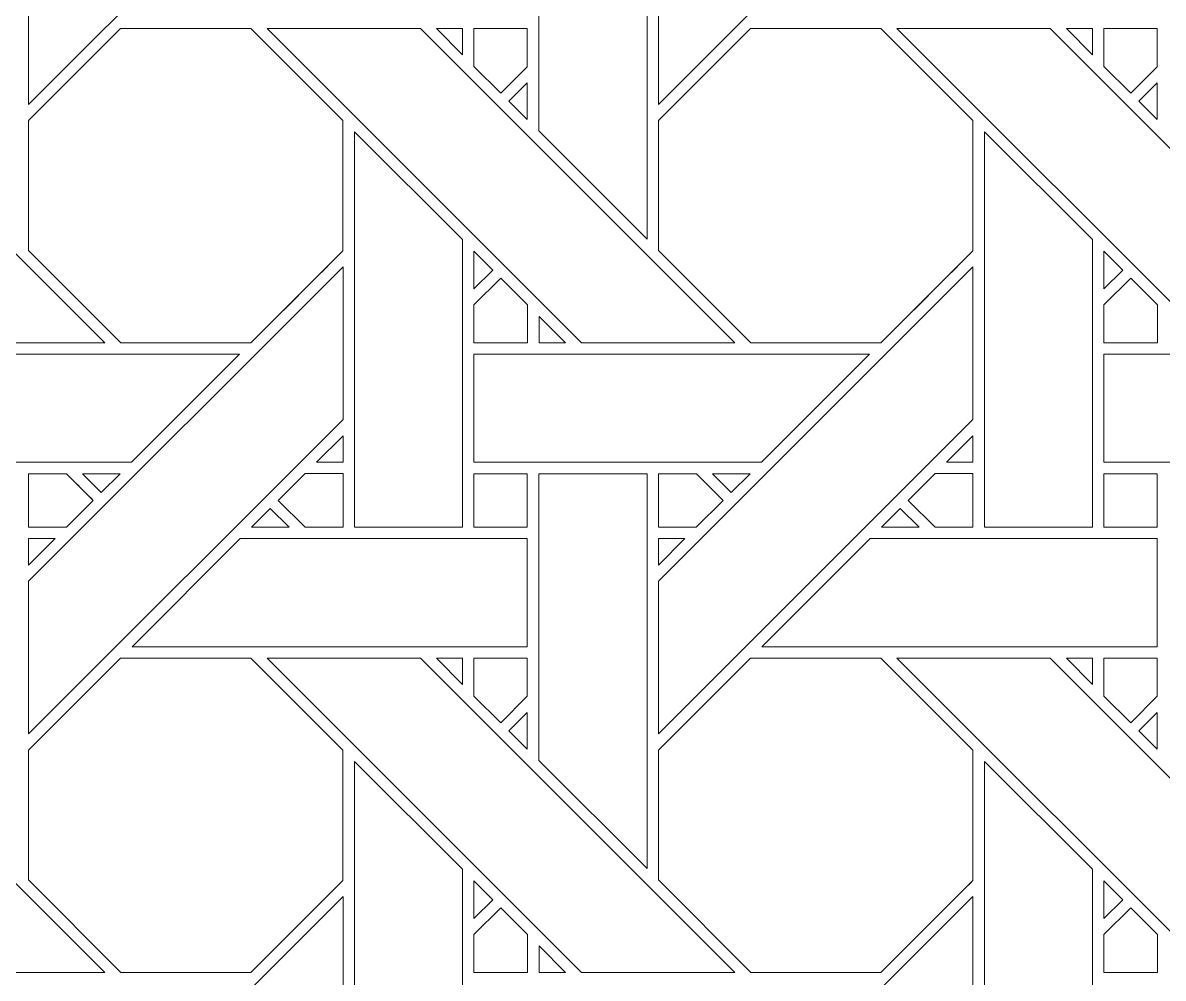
# Model space of a CAD drawing. Header units: inches. Extents: x 2.4 to 22.4, y -0.9 to 19.1.
# Drawn here: x 9.766 to 11.483, y 12.17 to 13.61 of the extents above; entities that cross this region are included whole.
import ezdxf

# ---------------------------------------------------------------- set-up
doc = ezdxf.new("R2010")
doc.units = ezdxf.units.IN
doc.header["$MEASUREMENT"] = 0
doc.layers.add('Design', color=7, linetype='Continuous', lineweight=0)

msp = doc.modelspace()

# ---------------------------------------------------------------- linework, layer by layer
at = {"layer": 'Design'}
for points, knots in [([(12.3829, 19.0948), (6.86, 19.0948), (2.3829, 14.6176), (2.3829, 9.0948), (2.3829, 3.5719), (6.86, -0.9052), (12.3829, -0.9052), (17.9057, -0.9052), (22.3829, 3.5719), (22.3829, 9.0948), (22.3829, 14.6176), (17.9057, 19.0948), (12.3829, 19.0948)], [0, 0, 0, 0, 1, 1, 1, 2, 2, 2, 3, 3, 3, 4, 4, 4, 4]), ([(12.3829, 17.972), (7.4801, 17.972), (3.5056, 13.9975), (3.5056, 9.0948), (3.5056, 4.192), (7.4801, 0.2175), (12.3829, 0.2175), (17.2856, 0.2175), (21.2601, 4.192), (21.2601, 9.0948), (21.2601, 13.9975), (17.2856, 17.972), (12.3829, 17.972)], [0, 0, 0, 0, 1, 1, 1, 2, 2, 2, 3, 3, 3, 4, 4, 4, 4]), ([(10.2479, 13.9603), (10.2479, 13.9603), (9.7742, 13.4866), (9.7742, 13.4866), (9.7742, 13.4866), (9.7742, 13.7167), (9.7742, 13.7167), (9.7742, 13.7167), (10.2479, 14.1903), (10.2479, 14.1903), (10.2479, 14.1903), (10.2479, 13.9603), (10.2479, 13.9603)], [0, 0, 0, 0, 1, 1, 1, 2, 2, 2, 3, 3, 3, 4, 4, 4, 4]), ([(11.1966, 13.9603), (11.1966, 13.9603), (10.7229, 13.4866), (10.7229, 13.4866), (10.7229, 13.4866), (10.7229, 13.7167), (10.7229, 13.7167), (10.7229, 13.7167), (11.1966, 14.1903), (11.1966, 14.1903), (11.1966, 14.1903), (11.1966, 13.9603), (11.1966, 13.9603)], [0, 0, 0, 0, 1, 1, 1, 2, 2, 2, 3, 3, 3, 4, 4, 4, 4]), ([(10.5429, 13.4466), (10.5429, 13.4466), (10.5429, 13.8788), (10.5429, 13.8788), (10.5429, 13.8788), (10.7058, 13.8788), (10.7058, 13.8788), (10.7058, 13.8788), (10.7058, 13.2837), (10.7058, 13.2837), (10.7058, 13.2837), (10.5429, 13.4466), (10.5429, 13.4466)], [0, 0, 0, 0, 1, 1, 1, 2, 2, 2, 3, 3, 3, 4, 4, 4, 4]), ([(9.4156, 13.601), (9.4156, 13.601), (9.8892, 13.1273), (9.8892, 13.1273), (9.8892, 13.1273), (9.6582, 13.1273), (9.6582, 13.1273), (9.6582, 13.1273), (9.1846, 13.601), (9.1846, 13.601), (9.1846, 13.601), (9.4156, 13.601), (9.4156, 13.601)], [0, 0, 0, 0, 1, 1, 1, 2, 2, 2, 3, 3, 3, 4, 4, 4, 4]), ([(10.1091, 13.1274), (10.1091, 13.1274), (9.9134, 13.1274), (9.9134, 13.1274), (9.9134, 13.1274), (9.7742, 13.2666), (9.7742, 13.2666), (9.7742, 13.2666), (9.7742, 13.4623), (9.7742, 13.4623), (9.7742, 13.4623), (9.9129, 13.601), (9.9129, 13.601), (9.9129, 13.601), (10.1091, 13.601), (10.1091, 13.601), (10.1091, 13.601), (10.2478, 13.4623), (10.2478, 13.4623), (10.2478, 13.4623), (10.2478, 13.2661), (10.2478, 13.2661), (10.23, 13.2481), (10.1181, 13.1364), (10.1091, 13.1274)], [0, 0, 0, 0, 1, 1, 1, 2, 2, 2, 3, 3, 3, 4, 4, 4, 5, 5, 5, 6, 6, 6, 7, 7, 7, 8, 8, 8, 8]), ([(10.2478, 13.4623), (10.2478, 13.4623), (10.2478, 13.2661), (10.2478, 13.2661), (10.23, 13.248), (10.118, 13.1363), (10.1091, 13.1274), (10.1091, 13.1274), (9.9134, 13.1274), (9.9134, 13.1274), (9.9134, 13.1274), (9.7742, 13.2666), (9.7742, 13.2666), (9.7742, 13.2666), (9.7742, 13.4623), (9.7742, 13.4623), (9.7742, 13.4623), (9.9129, 13.601), (9.9129, 13.601), (9.9129, 13.601), (10.1091, 13.601), (10.1091, 13.601), (10.1091, 13.601), (10.2478, 13.4623), (10.2478, 13.4623)], [0, 0, 0, 0, 1, 1, 1, 2, 2, 2, 3, 3, 3, 4, 4, 4, 5, 5, 5, 6, 6, 6, 7, 7, 7, 8, 8, 8, 8]), ([(10.838, 13.1273), (10.838, 13.1273), (10.6069, 13.1273), (10.6069, 13.1273), (10.6069, 13.1273), (10.1334, 13.601), (10.1334, 13.601), (10.1334, 13.601), (10.3643, 13.601), (10.3643, 13.601), (10.3643, 13.601), (10.838, 13.1273), (10.838, 13.1273)], [0, 0, 0, 0, 1, 1, 1, 2, 2, 2, 3, 3, 3, 4, 4, 4, 4]), ([(10.3884, 13.601), (10.3884, 13.601), (10.4279, 13.601), (10.4279, 13.601), (10.4279, 13.601), (10.4279, 13.5611), (10.4279, 13.5611), (10.4279, 13.5611), (10.3884, 13.601), (10.3884, 13.601)], [0, 0, 0, 0, 1, 1, 1, 2, 2, 2, 3, 3, 3, 3]), ([(10.5253, 13.601), (10.5253, 13.601), (10.5253, 13.5434), (10.5253, 13.5434), (10.5253, 13.5434), (10.4854, 13.5035), (10.4854, 13.5035), (10.4854, 13.5035), (10.445, 13.5438), (10.445, 13.5438), (10.445, 13.5438), (10.445, 13.601), (10.445, 13.601), (10.445, 13.601), (10.5253, 13.601), (10.5253, 13.601)], [0, 0, 0, 0, 1, 1, 1, 2, 2, 2, 3, 3, 3, 4, 4, 4, 5, 5, 5, 5]), ([(10.5253, 13.5434), (10.5253, 13.5434), (10.4854, 13.5035), (10.4854, 13.5035), (10.4854, 13.5035), (10.445, 13.5438), (10.445, 13.5438), (10.445, 13.5438), (10.445, 13.601), (10.445, 13.601), (10.445, 13.601), (10.5253, 13.601), (10.5253, 13.601), (10.5253, 13.601), (10.5253, 13.5434), (10.5253, 13.5434)], [0, 0, 0, 0, 1, 1, 1, 2, 2, 2, 3, 3, 3, 4, 4, 4, 5, 5, 5, 5]), ([(10.8616, 13.601), (10.8616, 13.601), (11.0578, 13.601), (11.0578, 13.601), (11.0578, 13.601), (11.1966, 13.4623), (11.1966, 13.4623), (11.1966, 13.4623), (11.1966, 13.2661), (11.1966, 13.2661), (11.1788, 13.2481), (11.0669, 13.1364), (11.0579, 13.1274), (11.0579, 13.1274), (10.8622, 13.1274), (10.8622, 13.1274), (10.8622, 13.1274), (10.7229, 13.2666), (10.7229, 13.2666), (10.7229, 13.2666), (10.7229, 13.4623), (10.7229, 13.4623), (10.7229, 13.4623), (10.8616, 13.601), (10.8616, 13.601)], [0, 0, 0, 0, 1, 1, 1, 2, 2, 2, 3, 3, 3, 4, 4, 4, 5, 5, 5, 6, 6, 6, 7, 7, 7, 8, 8, 8, 8]), ([(11.1966, 13.4623), (11.1966, 13.4623), (11.1966, 13.2661), (11.1966, 13.2661), (11.1787, 13.248), (11.0668, 13.1363), (11.0579, 13.1274), (11.0579, 13.1274), (10.8622, 13.1274), (10.8622, 13.1274), (10.8622, 13.1274), (10.7229, 13.2666), (10.7229, 13.2666), (10.7229, 13.2666), (10.7229, 13.4623), (10.7229, 13.4623), (10.7229, 13.4623), (10.8616, 13.601), (10.8616, 13.601), (10.8616, 13.601), (11.0578, 13.601), (11.0578, 13.601), (11.0578, 13.601), (11.1966, 13.4623), (11.1966, 13.4623)], [0, 0, 0, 0, 1, 1, 1, 2, 2, 2, 3, 3, 3, 4, 4, 4, 5, 5, 5, 6, 6, 6, 7, 7, 7, 8, 8, 8, 8]), ([(11.7867, 13.1273), (11.7867, 13.1273), (11.5556, 13.1273), (11.5556, 13.1273), (11.5556, 13.1273), (11.0821, 13.601), (11.0821, 13.601), (11.0821, 13.601), (11.313, 13.601), (11.313, 13.601), (11.313, 13.601), (11.7867, 13.1273), (11.7867, 13.1273)], [0, 0, 0, 0, 1, 1, 1, 2, 2, 2, 3, 3, 3, 4, 4, 4, 4]), ([(11.3372, 13.601), (11.3372, 13.601), (11.3766, 13.601), (11.3766, 13.601), (11.3766, 13.601), (11.3766, 13.5611), (11.3766, 13.5611), (11.3766, 13.5611), (11.3372, 13.601), (11.3372, 13.601)], [0, 0, 0, 0, 1, 1, 1, 2, 2, 2, 3, 3, 3, 3]), ([(11.474, 13.601), (11.474, 13.601), (11.474, 13.5434), (11.474, 13.5434), (11.474, 13.5434), (11.4341, 13.5035), (11.4341, 13.5035), (11.4341, 13.5035), (11.3938, 13.5438), (11.3938, 13.5438), (11.3938, 13.5438), (11.3938, 13.601), (11.3938, 13.601), (11.3938, 13.601), (11.474, 13.601), (11.474, 13.601)], [0, 0, 0, 0, 1, 1, 1, 2, 2, 2, 3, 3, 3, 4, 4, 4, 5, 5, 5, 5]), ([(11.474, 13.5434), (11.474, 13.5434), (11.4341, 13.5035), (11.4341, 13.5035), (11.4341, 13.5035), (11.3938, 13.5438), (11.3938, 13.5438), (11.3938, 13.5438), (11.3938, 13.601), (11.3938, 13.601), (11.3938, 13.601), (11.474, 13.601), (11.474, 13.601), (11.474, 13.601), (11.474, 13.5434), (11.474, 13.5434)], [0, 0, 0, 0, 1, 1, 1, 2, 2, 2, 3, 3, 3, 4, 4, 4, 5, 5, 5, 5]), ([(10.5253, 13.5191), (10.5253, 13.5191), (10.5253, 13.464), (10.5253, 13.464), (10.5253, 13.464), (10.4976, 13.4913), (10.4976, 13.4913), (10.4976, 13.4913), (10.5253, 13.5191), (10.5253, 13.5191)], [0, 0, 0, 0, 1, 1, 1, 2, 2, 2, 3, 3, 3, 3]), ([(11.4741, 13.5191), (11.4741, 13.5191), (11.4741, 13.464), (11.4741, 13.464), (11.4741, 13.464), (11.4463, 13.4913), (11.4463, 13.4913), (11.4463, 13.4913), (11.4741, 13.5191), (11.4741, 13.5191)], [0, 0, 0, 0, 1, 1, 1, 2, 2, 2, 3, 3, 3, 3]), ([(10.265, 12.8493), (10.265, 12.8493), (10.265, 13.4452), (10.265, 13.4452), (10.265, 13.4452), (10.4278, 13.283), (10.4278, 13.283), (10.4278, 13.283), (10.4278, 12.8493), (10.4278, 12.8493), (10.4278, 12.8493), (10.265, 12.8493), (10.265, 12.8493)], [0, 0, 0, 0, 1, 1, 1, 2, 2, 2, 3, 3, 3, 4, 4, 4, 4]), ([(11.2137, 12.8493), (11.2137, 12.8493), (11.2137, 13.4452), (11.2137, 13.4452), (11.2137, 13.4452), (11.3765, 13.283), (11.3765, 13.283), (11.3765, 13.283), (11.3765, 12.8493), (11.3765, 12.8493), (11.3765, 12.8493), (11.2137, 12.8493), (11.2137, 12.8493)], [0, 0, 0, 0, 1, 1, 1, 2, 2, 2, 3, 3, 3, 4, 4, 4, 4]), ([(10.4451, 13.2088), (10.4451, 13.2088), (10.4451, 13.2655), (10.4451, 13.2655), (10.4451, 13.2655), (10.4733, 13.2369), (10.4733, 13.2369), (10.4733, 13.2369), (10.4451, 13.2088), (10.4451, 13.2088)], [0, 0, 0, 0, 1, 1, 1, 2, 2, 2, 3, 3, 3, 3]), ([(11.3938, 13.2088), (11.3938, 13.2088), (11.3938, 13.2655), (11.3938, 13.2655), (11.3938, 13.2655), (11.422, 13.2369), (11.422, 13.2369), (11.422, 13.2369), (11.3938, 13.2088), (11.3938, 13.2088)], [0, 0, 0, 0, 1, 1, 1, 2, 2, 2, 3, 3, 3, 3]), ([(10.2479, 13.0116), (10.2479, 13.0116), (9.7742, 12.5379), (9.7742, 12.5379), (9.7742, 12.5379), (9.7742, 12.768), (9.7742, 12.768), (9.7742, 12.768), (10.2479, 13.2416), (10.2479, 13.2416), (10.2479, 13.2416), (10.2479, 13.0116), (10.2479, 13.0116)], [0, 0, 0, 0, 1, 1, 1, 2, 2, 2, 3, 3, 3, 4, 4, 4, 4]), ([(11.1966, 13.0116), (11.1966, 13.0116), (10.7229, 12.5379), (10.7229, 12.5379), (10.7229, 12.5379), (10.7229, 12.768), (10.7229, 12.768), (10.7229, 12.768), (11.1966, 13.2416), (11.1966, 13.2416), (11.1966, 13.2416), (11.1966, 13.0116), (11.1966, 13.0116)], [0, 0, 0, 0, 1, 1, 1, 2, 2, 2, 3, 3, 3, 4, 4, 4, 4]), ([(10.4451, 13.1271), (10.4451, 13.1271), (10.4451, 13.1844), (10.4451, 13.1844), (10.4451, 13.1844), (10.4854, 13.2247), (10.4854, 13.2247), (10.4854, 13.2247), (10.5257, 13.1844), (10.5257, 13.1844), (10.5257, 13.1844), (10.5257, 13.1271), (10.5257, 13.1271), (10.5257, 13.1271), (10.4451, 13.1271), (10.4451, 13.1271)], [0, 0, 0, 0, 1, 1, 1, 2, 2, 2, 3, 3, 3, 4, 4, 4, 5, 5, 5, 5]), ([(10.4854, 13.2247), (10.4854, 13.2247), (10.5257, 13.1844), (10.5257, 13.1844), (10.5257, 13.1844), (10.5257, 13.1271), (10.5257, 13.1271), (10.5257, 13.1271), (10.4451, 13.1271), (10.4451, 13.1271), (10.4451, 13.1271), (10.4451, 13.1844), (10.4451, 13.1844), (10.4451, 13.1844), (10.4854, 13.2247), (10.4854, 13.2247)], [0, 0, 0, 0, 1, 1, 1, 2, 2, 2, 3, 3, 3, 4, 4, 4, 5, 5, 5, 5]), ([(11.3938, 13.1271), (11.3938, 13.1271), (11.3938, 13.1844), (11.3938, 13.1844), (11.3938, 13.1844), (11.4341, 13.2247), (11.4341, 13.2247), (11.4341, 13.2247), (11.4745, 13.1844), (11.4745, 13.1844), (11.4745, 13.1844), (11.4745, 13.1271), (11.4745, 13.1271), (11.4745, 13.1271), (11.3938, 13.1271), (11.3938, 13.1271)], [0, 0, 0, 0, 1, 1, 1, 2, 2, 2, 3, 3, 3, 4, 4, 4, 5, 5, 5, 5]), ([(11.4341, 13.2247), (11.4341, 13.2247), (11.4745, 13.1844), (11.4745, 13.1844), (11.4745, 13.1844), (11.4745, 13.1271), (11.4745, 13.1271), (11.4745, 13.1271), (11.3938, 13.1271), (11.3938, 13.1271), (11.3938, 13.1271), (11.3938, 13.1844), (11.3938, 13.1844), (11.3938, 13.1844), (11.4341, 13.2247), (11.4341, 13.2247)], [0, 0, 0, 0, 1, 1, 1, 2, 2, 2, 3, 3, 3, 4, 4, 4, 5, 5, 5, 5]), ([(10.543, 13.1273), (10.543, 13.1273), (10.543, 13.1671), (10.543, 13.1671), (10.543, 13.1671), (10.5827, 13.1273), (10.5827, 13.1273), (10.5827, 13.1273), (10.543, 13.1273), (10.543, 13.1273)], [0, 0, 0, 0, 1, 1, 1, 2, 2, 2, 3, 3, 3, 3]), ([(10.0921, 13.1101), (10.0921, 13.1101), (9.9293, 12.9474), (9.9293, 12.9474), (9.9293, 12.9474), (9.4964, 12.9474), (9.4964, 12.9474), (9.4964, 12.9474), (9.4964, 13.1101), (9.4964, 13.1101), (9.4964, 13.1101), (10.0921, 13.1101), (10.0921, 13.1101)], [0, 0, 0, 0, 1, 1, 1, 2, 2, 2, 3, 3, 3, 4, 4, 4, 4]), ([(11.0408, 13.1101), (11.0408, 13.1101), (10.8781, 12.9474), (10.8781, 12.9474), (10.8781, 12.9474), (10.4451, 12.9474), (10.4451, 12.9474), (10.4451, 12.9474), (10.4451, 13.1101), (10.4451, 13.1101), (10.4451, 13.1101), (11.0408, 13.1101), (11.0408, 13.1101)], [0, 0, 0, 0, 1, 1, 1, 2, 2, 2, 3, 3, 3, 4, 4, 4, 4]), ([(11.9895, 13.1101), (11.9895, 13.1101), (11.8268, 12.9474), (11.8268, 12.9474), (11.8268, 12.9474), (11.3938, 12.9474), (11.3938, 12.9474), (11.3938, 12.9474), (11.3938, 13.1101), (11.3938, 13.1101), (11.3938, 13.1101), (11.9895, 13.1101), (11.9895, 13.1101)], [0, 0, 0, 0, 1, 1, 1, 2, 2, 2, 3, 3, 3, 4, 4, 4, 4]), ([(10.2479, 12.9474), (10.2479, 12.9474), (10.2081, 12.9474), (10.2081, 12.9474), (10.2081, 12.9474), (10.2479, 12.9872), (10.2479, 12.9872), (10.2479, 12.9872), (10.2479, 12.9474), (10.2479, 12.9474)], [0, 0, 0, 0, 1, 1, 1, 2, 2, 2, 3, 3, 3, 3]), ([(11.1966, 12.9474), (11.1966, 12.9474), (11.1568, 12.9474), (11.1568, 12.9474), (11.1568, 12.9474), (11.1966, 12.9872), (11.1966, 12.9872), (11.1966, 12.9872), (11.1966, 12.9474), (11.1966, 12.9474)], [0, 0, 0, 0, 1, 1, 1, 2, 2, 2, 3, 3, 3, 3]), ([(9.7742, 12.8494), (9.7742, 12.8494), (9.7742, 12.9301), (9.7742, 12.9301), (9.7742, 12.9301), (9.8313, 12.9301), (9.8313, 12.9301), (9.8364, 12.925), (9.8672, 12.8942), (9.8716, 12.8898), (9.8716, 12.8898), (9.8312, 12.8494), (9.8312, 12.8494), (9.8312, 12.8494), (9.7742, 12.8494), (9.7742, 12.8494)], [0, 0, 0, 0, 1, 1, 1, 2, 2, 2, 3, 3, 3, 4, 4, 4, 5, 5, 5, 5]), ([(9.8557, 12.9056), (9.8557, 12.9056), (9.8716, 12.8898), (9.8716, 12.8898), (9.8716, 12.8898), (9.8312, 12.8494), (9.8312, 12.8494), (9.8312, 12.8494), (9.7742, 12.8494), (9.7742, 12.8494), (9.7742, 12.8494), (9.7742, 12.9301), (9.7742, 12.9301), (9.7742, 12.9301), (9.8313, 12.9301), (9.8313, 12.9301), (9.8366, 12.9248), (9.8465, 12.9149), (9.8557, 12.9056)], [0, 0, 0, 0, 1, 1, 1, 2, 2, 2, 3, 3, 3, 4, 4, 4, 5, 5, 5, 6, 6, 6, 6]), ([(9.8838, 12.9019), (9.8838, 12.9019), (9.8556, 12.9301), (9.8556, 12.9301), (9.8556, 12.9301), (9.9121, 12.9301), (9.9121, 12.9301), (9.9121, 12.9301), (9.8838, 12.9019), (9.8838, 12.9019)], [0, 0, 0, 0, 1, 1, 1, 2, 2, 2, 3, 3, 3, 3]), ([(10.1908, 12.8494), (10.1908, 12.8494), (10.1504, 12.8897), (10.1504, 12.8897), (10.1504, 12.8897), (10.1908, 12.9302), (10.1908, 12.9302), (10.1908, 12.9302), (10.2479, 12.9302), (10.2479, 12.9302), (10.2479, 12.9302), (10.2479, 12.8494), (10.2479, 12.8494), (10.2479, 12.8494), (10.1908, 12.8494), (10.1908, 12.8494)], [0, 0, 0, 0, 1, 1, 1, 2, 2, 2, 3, 3, 3, 4, 4, 4, 5, 5, 5, 5]), ([(10.1504, 12.8897), (10.1504, 12.8897), (10.1908, 12.9302), (10.1908, 12.9302), (10.1908, 12.9302), (10.2479, 12.9302), (10.2479, 12.9302), (10.2479, 12.9302), (10.2479, 12.8494), (10.2479, 12.8494), (10.2479, 12.8494), (10.1908, 12.8494), (10.1908, 12.8494), (10.1908, 12.8494), (10.1504, 12.8897), (10.1504, 12.8897)], [0, 0, 0, 0, 1, 1, 1, 2, 2, 2, 3, 3, 3, 4, 4, 4, 5, 5, 5, 5]), ([(10.4451, 12.8494), (10.4451, 12.8494), (10.4451, 12.9301), (10.4451, 12.9301), (10.4451, 12.9301), (10.5253, 12.9301), (10.5253, 12.9301), (10.5253, 12.9301), (10.5253, 12.8494), (10.5253, 12.8494), (10.5253, 12.8494), (10.4451, 12.8494), (10.4451, 12.8494)], [0, 0, 0, 0, 1, 1, 1, 2, 2, 2, 3, 3, 3, 4, 4, 4, 4]), ([(10.5253, 12.9301), (10.5253, 12.9301), (10.5253, 12.8494), (10.5253, 12.8494), (10.5253, 12.8494), (10.4451, 12.8494), (10.4451, 12.8494), (10.4451, 12.8494), (10.4451, 12.9301), (10.4451, 12.9301), (10.4451, 12.9301), (10.5253, 12.9301), (10.5253, 12.9301)], [0, 0, 0, 0, 1, 1, 1, 2, 2, 2, 3, 3, 3, 4, 4, 4, 4]), ([(10.5429, 12.4979), (10.5429, 12.4979), (10.5429, 12.9301), (10.5429, 12.9301), (10.5429, 12.9301), (10.7058, 12.9301), (10.7058, 12.9301), (10.7058, 12.9301), (10.7058, 12.335), (10.7058, 12.335), (10.7058, 12.335), (10.5429, 12.4979), (10.5429, 12.4979)], [0, 0, 0, 0, 1, 1, 1, 2, 2, 2, 3, 3, 3, 4, 4, 4, 4]), ([(10.78, 12.9301), (10.7851, 12.925), (10.8159, 12.8942), (10.8203, 12.8898), (10.8203, 12.8898), (10.7799, 12.8494), (10.7799, 12.8494), (10.7799, 12.8494), (10.7229, 12.8494), (10.7229, 12.8494), (10.7229, 12.8494), (10.7229, 12.9301), (10.7229, 12.9301), (10.7229, 12.9301), (10.78, 12.9301), (10.78, 12.9301)], [0, 0, 0, 0, 1, 1, 1, 2, 2, 2, 3, 3, 3, 4, 4, 4, 5, 5, 5, 5]), ([(10.8203, 12.8898), (10.8203, 12.8898), (10.7799, 12.8494), (10.7799, 12.8494), (10.7799, 12.8494), (10.7229, 12.8494), (10.7229, 12.8494), (10.7229, 12.8494), (10.7229, 12.9301), (10.7229, 12.9301), (10.7229, 12.9301), (10.78, 12.9301), (10.78, 12.9301), (10.7852, 12.9249), (10.816, 12.8941), (10.8203, 12.8898)], [0, 0, 0, 0, 1, 1, 1, 2, 2, 2, 3, 3, 3, 4, 4, 4, 5, 5, 5, 5]), ([(10.8044, 12.9301), (10.8044, 12.9301), (10.8608, 12.9301), (10.8608, 12.9301), (10.8608, 12.9301), (10.8326, 12.9019), (10.8326, 12.9019), (10.8326, 12.9019), (10.8044, 12.9301), (10.8044, 12.9301)], [0, 0, 0, 0, 1, 1, 1, 2, 2, 2, 3, 3, 3, 3]), ([(11.1395, 12.8494), (11.1395, 12.8494), (11.0991, 12.8897), (11.0991, 12.8897), (11.0991, 12.8897), (11.1396, 12.9302), (11.1396, 12.9302), (11.1396, 12.9302), (11.1966, 12.9302), (11.1966, 12.9302), (11.1966, 12.9302), (11.1966, 12.8494), (11.1966, 12.8494), (11.1966, 12.8494), (11.1395, 12.8494), (11.1395, 12.8494)], [0, 0, 0, 0, 1, 1, 1, 2, 2, 2, 3, 3, 3, 4, 4, 4, 5, 5, 5, 5]), ([(11.0991, 12.8897), (11.0991, 12.8897), (11.1396, 12.9302), (11.1396, 12.9302), (11.1396, 12.9302), (11.1966, 12.9302), (11.1966, 12.9302), (11.1966, 12.9302), (11.1966, 12.8494), (11.1966, 12.8494), (11.1966, 12.8494), (11.1395, 12.8494), (11.1395, 12.8494), (11.1395, 12.8494), (11.0991, 12.8897), (11.0991, 12.8897)], [0, 0, 0, 0, 1, 1, 1, 2, 2, 2, 3, 3, 3, 4, 4, 4, 5, 5, 5, 5]), ([(11.3938, 12.8494), (11.3938, 12.8494), (11.3938, 12.9301), (11.3938, 12.9301), (11.3938, 12.9301), (11.474, 12.9301), (11.474, 12.9301), (11.474, 12.9301), (11.474, 12.8494), (11.474, 12.8494), (11.474, 12.8494), (11.3938, 12.8494), (11.3938, 12.8494)], [0, 0, 0, 0, 1, 1, 1, 2, 2, 2, 3, 3, 3, 4, 4, 4, 4]), ([(11.474, 12.9301), (11.474, 12.9301), (11.474, 12.8494), (11.474, 12.8494), (11.474, 12.8494), (11.3938, 12.8494), (11.3938, 12.8494), (11.3938, 12.8494), (11.3938, 12.9301), (11.3938, 12.9301), (11.3938, 12.9301), (11.474, 12.9301), (11.474, 12.9301)], [0, 0, 0, 0, 1, 1, 1, 2, 2, 2, 3, 3, 3, 4, 4, 4, 4]), ([(10.1666, 12.8493), (10.1666, 12.8493), (10.11, 12.8493), (10.11, 12.8493), (10.11, 12.8493), (10.1383, 12.8776), (10.1383, 12.8776), (10.1383, 12.8776), (10.1666, 12.8493), (10.1666, 12.8493)], [0, 0, 0, 0, 1, 1, 1, 2, 2, 2, 3, 3, 3, 3]), ([(11.1153, 12.8493), (11.1153, 12.8493), (11.0588, 12.8493), (11.0588, 12.8493), (11.0588, 12.8493), (11.087, 12.8776), (11.087, 12.8776), (11.087, 12.8776), (11.1153, 12.8493), (11.1153, 12.8493)], [0, 0, 0, 0, 1, 1, 1, 2, 2, 2, 3, 3, 3, 3]), ([(9.7742, 12.7924), (9.7742, 12.7924), (9.7742, 12.8322), (9.7742, 12.8322), (9.7742, 12.8322), (9.8141, 12.8322), (9.8141, 12.8322), (9.8141, 12.8322), (9.7742, 12.7924), (9.7742, 12.7924)], [0, 0, 0, 0, 1, 1, 1, 2, 2, 2, 3, 3, 3, 3]), ([(10.5253, 12.8322), (10.5253, 12.8322), (10.5253, 12.6694), (10.5253, 12.6694), (10.5253, 12.6694), (9.9301, 12.6694), (9.9301, 12.6694), (9.9301, 12.6694), (10.0929, 12.8322), (10.0929, 12.8322), (10.0929, 12.8322), (10.5253, 12.8322), (10.5253, 12.8322)], [0, 0, 0, 0, 1, 1, 1, 2, 2, 2, 3, 3, 3, 4, 4, 4, 4]), ([(10.7628, 12.8322), (10.7628, 12.8322), (10.7229, 12.7924), (10.7229, 12.7924), (10.7229, 12.7924), (10.7229, 12.8322), (10.7229, 12.8322), (10.7229, 12.8322), (10.7628, 12.8322), (10.7628, 12.8322)], [0, 0, 0, 0, 1, 1, 1, 2, 2, 2, 3, 3, 3, 3]), ([(11.4741, 12.8322), (11.4741, 12.8322), (11.4741, 12.6694), (11.4741, 12.6694), (11.4741, 12.6694), (10.8788, 12.6694), (10.8788, 12.6694), (10.8788, 12.6694), (11.0416, 12.8322), (11.0416, 12.8322), (11.0416, 12.8322), (11.4741, 12.8322), (11.4741, 12.8322)], [0, 0, 0, 0, 1, 1, 1, 2, 2, 2, 3, 3, 3, 4, 4, 4, 4]), ([(9.8892, 12.1786), (9.8892, 12.1786), (9.6582, 12.1786), (9.6582, 12.1786), (9.6582, 12.1786), (9.1846, 12.6522), (9.1846, 12.6522), (9.1846, 12.6522), (9.4156, 12.6522), (9.4156, 12.6522), (9.4156, 12.6522), (9.8892, 12.1786), (9.8892, 12.1786)], [0, 0, 0, 0, 1, 1, 1, 2, 2, 2, 3, 3, 3, 4, 4, 4, 4]), ([(10.1091, 12.1786), (10.1091, 12.1786), (9.9134, 12.1786), (9.9134, 12.1786), (9.9134, 12.1786), (9.7742, 12.3179), (9.7742, 12.3179), (9.7742, 12.3179), (9.7742, 12.5135), (9.7742, 12.5135), (9.7742, 12.5135), (9.9129, 12.6523), (9.9129, 12.6523), (9.9129, 12.6523), (10.1091, 12.6523), (10.1091, 12.6523), (10.1091, 12.6523), (10.2478, 12.5135), (10.2478, 12.5135), (10.2478, 12.5135), (10.2478, 12.3173), (10.2478, 12.3173), (10.23, 12.2994), (10.1181, 12.1876), (10.1091, 12.1786)], [0, 0, 0, 0, 1, 1, 1, 2, 2, 2, 3, 3, 3, 4, 4, 4, 5, 5, 5, 6, 6, 6, 7, 7, 7, 8, 8, 8, 8]), ([(9.9129, 12.6523), (9.9129, 12.6523), (10.1091, 12.6523), (10.1091, 12.6523), (10.1091, 12.6523), (10.2478, 12.5135), (10.2478, 12.5135), (10.2478, 12.5135), (10.2478, 12.3173), (10.2478, 12.3173), (10.2301, 12.2995), (10.1182, 12.1877), (10.1091, 12.1786), (10.1091, 12.1786), (9.9134, 12.1786), (9.9134, 12.1786), (9.9134, 12.1786), (9.7742, 12.3179), (9.7742, 12.3179), (9.7742, 12.3179), (9.7742, 12.5135), (9.7742, 12.5135), (9.7742, 12.5135), (9.9129, 12.6523), (9.9129, 12.6523)], [0, 0, 0, 0, 1, 1, 1, 2, 2, 2, 3, 3, 3, 4, 4, 4, 5, 5, 5, 6, 6, 6, 7, 7, 7, 8, 8, 8, 8]), ([(10.838, 12.1786), (10.838, 12.1786), (10.6069, 12.1786), (10.6069, 12.1786), (10.6069, 12.1786), (10.1334, 12.6522), (10.1334, 12.6522), (10.1334, 12.6522), (10.3643, 12.6522), (10.3643, 12.6522), (10.3643, 12.6522), (10.838, 12.1786), (10.838, 12.1786)], [0, 0, 0, 0, 1, 1, 1, 2, 2, 2, 3, 3, 3, 4, 4, 4, 4]), ([(10.3884, 12.6522), (10.3884, 12.6522), (10.4279, 12.6522), (10.4279, 12.6522), (10.4279, 12.6522), (10.4279, 12.6124), (10.4279, 12.6124), (10.4279, 12.6124), (10.3884, 12.6522), (10.3884, 12.6522)], [0, 0, 0, 0, 1, 1, 1, 2, 2, 2, 3, 3, 3, 3]), ([(10.5253, 12.6523), (10.5253, 12.6523), (10.5253, 12.5947), (10.5253, 12.5947), (10.5253, 12.5947), (10.4854, 12.5547), (10.4854, 12.5547), (10.4854, 12.5547), (10.445, 12.5951), (10.445, 12.5951), (10.445, 12.5951), (10.445, 12.6523), (10.445, 12.6523), (10.445, 12.6523), (10.5253, 12.6523), (10.5253, 12.6523)], [0, 0, 0, 0, 1, 1, 1, 2, 2, 2, 3, 3, 3, 4, 4, 4, 5, 5, 5, 5]), ([(10.5253, 12.5947), (10.5253, 12.5947), (10.4854, 12.5547), (10.4854, 12.5547), (10.4854, 12.5547), (10.445, 12.5951), (10.445, 12.5951), (10.445, 12.5951), (10.445, 12.6523), (10.445, 12.6523), (10.445, 12.6523), (10.5253, 12.6523), (10.5253, 12.6523), (10.5253, 12.6523), (10.5253, 12.5947), (10.5253, 12.5947)], [0, 0, 0, 0, 1, 1, 1, 2, 2, 2, 3, 3, 3, 4, 4, 4, 5, 5, 5, 5]), ([(10.8616, 12.6523), (10.8616, 12.6523), (11.0578, 12.6523), (11.0578, 12.6523), (11.0578, 12.6523), (11.1966, 12.5135), (11.1966, 12.5135), (11.1966, 12.5135), (11.1966, 12.3173), (11.1966, 12.3173), (11.1788, 12.2994), (11.0669, 12.1876), (11.0579, 12.1786), (11.0579, 12.1786), (10.8622, 12.1786), (10.8622, 12.1786), (10.8622, 12.1786), (10.7229, 12.3179), (10.7229, 12.3179), (10.7229, 12.3179), (10.7229, 12.5135), (10.7229, 12.5135), (10.7229, 12.5135), (10.8616, 12.6523), (10.8616, 12.6523)], [0, 0, 0, 0, 1, 1, 1, 2, 2, 2, 3, 3, 3, 4, 4, 4, 5, 5, 5, 6, 6, 6, 7, 7, 7, 8, 8, 8, 8]), ([(11.1966, 12.5135), (11.1966, 12.5135), (11.1966, 12.3173), (11.1966, 12.3173), (11.1784, 12.299), (11.0666, 12.1874), (11.0579, 12.1786), (11.0579, 12.1786), (10.8622, 12.1786), (10.8622, 12.1786), (10.8622, 12.1786), (10.7229, 12.3179), (10.7229, 12.3179), (10.7229, 12.3179), (10.7229, 12.5135), (10.7229, 12.5135), (10.7229, 12.5135), (10.8616, 12.6523), (10.8616, 12.6523), (10.8616, 12.6523), (11.0578, 12.6523), (11.0578, 12.6523), (11.0578, 12.6523), (11.1966, 12.5135), (11.1966, 12.5135)], [0, 0, 0, 0, 1, 1, 1, 2, 2, 2, 3, 3, 3, 4, 4, 4, 5, 5, 5, 6, 6, 6, 7, 7, 7, 8, 8, 8, 8]), ([(11.7867, 12.1786), (11.7867, 12.1786), (11.5557, 12.1786), (11.5557, 12.1786), (11.5557, 12.1786), (11.0821, 12.6522), (11.0821, 12.6522), (11.0821, 12.6522), (11.313, 12.6522), (11.313, 12.6522), (11.313, 12.6522), (11.7867, 12.1786), (11.7867, 12.1786)], [0, 0, 0, 0, 1, 1, 1, 2, 2, 2, 3, 3, 3, 4, 4, 4, 4]), ([(11.3372, 12.6522), (11.3372, 12.6522), (11.3766, 12.6522), (11.3766, 12.6522), (11.3766, 12.6522), (11.3766, 12.6124), (11.3766, 12.6124), (11.3766, 12.6124), (11.3372, 12.6522), (11.3372, 12.6522)], [0, 0, 0, 0, 1, 1, 1, 2, 2, 2, 3, 3, 3, 3]), ([(11.474, 12.6523), (11.474, 12.6523), (11.474, 12.5947), (11.474, 12.5947), (11.474, 12.5947), (11.4341, 12.5547), (11.4341, 12.5547), (11.4341, 12.5547), (11.3938, 12.5951), (11.3938, 12.5951), (11.3938, 12.5951), (11.3938, 12.6523), (11.3938, 12.6523), (11.3938, 12.6523), (11.474, 12.6523), (11.474, 12.6523)], [0, 0, 0, 0, 1, 1, 1, 2, 2, 2, 3, 3, 3, 4, 4, 4, 5, 5, 5, 5]), ([(11.474, 12.5947), (11.474, 12.5947), (11.4341, 12.5547), (11.4341, 12.5547), (11.4341, 12.5547), (11.3938, 12.5951), (11.3938, 12.5951), (11.3938, 12.5951), (11.3938, 12.6523), (11.3938, 12.6523), (11.3938, 12.6523), (11.474, 12.6523), (11.474, 12.6523), (11.474, 12.6523), (11.474, 12.5947), (11.474, 12.5947)], [0, 0, 0, 0, 1, 1, 1, 2, 2, 2, 3, 3, 3, 4, 4, 4, 5, 5, 5, 5]), ([(10.5253, 12.5704), (10.5253, 12.5704), (10.5253, 12.5152), (10.5253, 12.5152), (10.5253, 12.5152), (10.4976, 12.5426), (10.4976, 12.5426), (10.4976, 12.5426), (10.5253, 12.5704), (10.5253, 12.5704)], [0, 0, 0, 0, 1, 1, 1, 2, 2, 2, 3, 3, 3, 3]), ([(11.4741, 12.5704), (11.4741, 12.5704), (11.4741, 12.5152), (11.4741, 12.5152), (11.4741, 12.5152), (11.4463, 12.5426), (11.4463, 12.5426), (11.4463, 12.5426), (11.4741, 12.5704), (11.4741, 12.5704)], [0, 0, 0, 0, 1, 1, 1, 2, 2, 2, 3, 3, 3, 3]), ([(10.265, 11.9006), (10.265, 11.9006), (10.265, 12.4964), (10.265, 12.4964), (10.265, 12.4964), (10.4278, 12.3343), (10.4278, 12.3343), (10.4278, 12.3343), (10.4278, 11.9006), (10.4278, 11.9006), (10.4278, 11.9006), (10.265, 11.9006), (10.265, 11.9006)], [0, 0, 0, 0, 1, 1, 1, 2, 2, 2, 3, 3, 3, 4, 4, 4, 4]), ([(11.2137, 11.9006), (11.2137, 11.9006), (11.2137, 12.4964), (11.2137, 12.4964), (11.2137, 12.4964), (11.3765, 12.3343), (11.3765, 12.3343), (11.3765, 12.3343), (11.3765, 11.9006), (11.3765, 11.9006), (11.3765, 11.9006), (11.2137, 11.9006), (11.2137, 11.9006)], [0, 0, 0, 0, 1, 1, 1, 2, 2, 2, 3, 3, 3, 4, 4, 4, 4]), ([(10.4451, 12.26), (10.4451, 12.26), (10.4451, 12.3168), (10.4451, 12.3168), (10.4451, 12.3168), (10.4733, 12.2882), (10.4733, 12.2882), (10.4733, 12.2882), (10.4451, 12.26), (10.4451, 12.26)], [0, 0, 0, 0, 1, 1, 1, 2, 2, 2, 3, 3, 3, 3]), ([(11.3938, 12.26), (11.3938, 12.26), (11.3938, 12.3168), (11.3938, 12.3168), (11.3938, 12.3168), (11.422, 12.2882), (11.422, 12.2882), (11.422, 12.2882), (11.3938, 12.26), (11.3938, 12.26)], [0, 0, 0, 0, 1, 1, 1, 2, 2, 2, 3, 3, 3, 3]), ([(10.2479, 12.0628), (10.2479, 12.0628), (9.7742, 11.5892), (9.7742, 11.5892), (9.7742, 11.5892), (9.7742, 11.8193), (9.7742, 11.8193), (9.7742, 11.8193), (10.2479, 12.2929), (10.2479, 12.2929), (10.2479, 12.2929), (10.2479, 12.0628), (10.2479, 12.0628)], [0, 0, 0, 0, 1, 1, 1, 2, 2, 2, 3, 3, 3, 4, 4, 4, 4]), ([(11.1966, 12.0628), (11.1966, 12.0628), (10.7229, 11.5892), (10.7229, 11.5892), (10.7229, 11.5892), (10.7229, 11.8193), (10.7229, 11.8193), (10.7229, 11.8193), (11.1966, 12.2929), (11.1966, 12.2929), (11.1966, 12.2929), (11.1966, 12.0628), (11.1966, 12.0628)], [0, 0, 0, 0, 1, 1, 1, 2, 2, 2, 3, 3, 3, 4, 4, 4, 4]), ([(10.4451, 12.1784), (10.4451, 12.1784), (10.4451, 12.2357), (10.4451, 12.2357), (10.4451, 12.2357), (10.4854, 12.276), (10.4854, 12.276), (10.4854, 12.276), (10.5257, 12.2357), (10.5257, 12.2357), (10.5257, 12.2357), (10.5257, 12.1784), (10.5257, 12.1784), (10.5257, 12.1784), (10.4451, 12.1784), (10.4451, 12.1784)], [0, 0, 0, 0, 1, 1, 1, 2, 2, 2, 3, 3, 3, 4, 4, 4, 5, 5, 5, 5]), ([(10.4854, 12.276), (10.4854, 12.276), (10.5257, 12.2357), (10.5257, 12.2357), (10.5257, 12.2357), (10.5257, 12.1784), (10.5257, 12.1784), (10.5257, 12.1784), (10.4451, 12.1784), (10.4451, 12.1784), (10.4451, 12.1784), (10.4451, 12.2357), (10.4451, 12.2357), (10.4451, 12.2357), (10.4854, 12.276), (10.4854, 12.276)], [0, 0, 0, 0, 1, 1, 1, 2, 2, 2, 3, 3, 3, 4, 4, 4, 5, 5, 5, 5]), ([(11.3938, 12.1784), (11.3938, 12.1784), (11.3938, 12.2357), (11.3938, 12.2357), (11.3938, 12.2357), (11.4341, 12.276), (11.4341, 12.276), (11.4341, 12.276), (11.4745, 12.2357), (11.4745, 12.2357), (11.4745, 12.2357), (11.4745, 12.1784), (11.4745, 12.1784), (11.4745, 12.1784), (11.3938, 12.1784), (11.3938, 12.1784)], [0, 0, 0, 0, 1, 1, 1, 2, 2, 2, 3, 3, 3, 4, 4, 4, 5, 5, 5, 5]), ([(11.4341, 12.276), (11.4341, 12.276), (11.4745, 12.2357), (11.4745, 12.2357), (11.4745, 12.2357), (11.4745, 12.1784), (11.4745, 12.1784), (11.4745, 12.1784), (11.3938, 12.1784), (11.3938, 12.1784), (11.3938, 12.1784), (11.3938, 12.2357), (11.3938, 12.2357), (11.3938, 12.2357), (11.4341, 12.276), (11.4341, 12.276)], [0, 0, 0, 0, 1, 1, 1, 2, 2, 2, 3, 3, 3, 4, 4, 4, 5, 5, 5, 5]), ([(10.543, 12.1786), (10.543, 12.1786), (10.543, 12.2184), (10.543, 12.2184), (10.543, 12.2184), (10.5827, 12.1786), (10.5827, 12.1786), (10.5827, 12.1786), (10.543, 12.1786), (10.543, 12.1786)], [0, 0, 0, 0, 1, 1, 1, 2, 2, 2, 3, 3, 3, 3])]:
    msp.add_open_spline(points, degree=3, knots=knots, dxfattribs=at)

doc.saveas('drawing.dxf')
